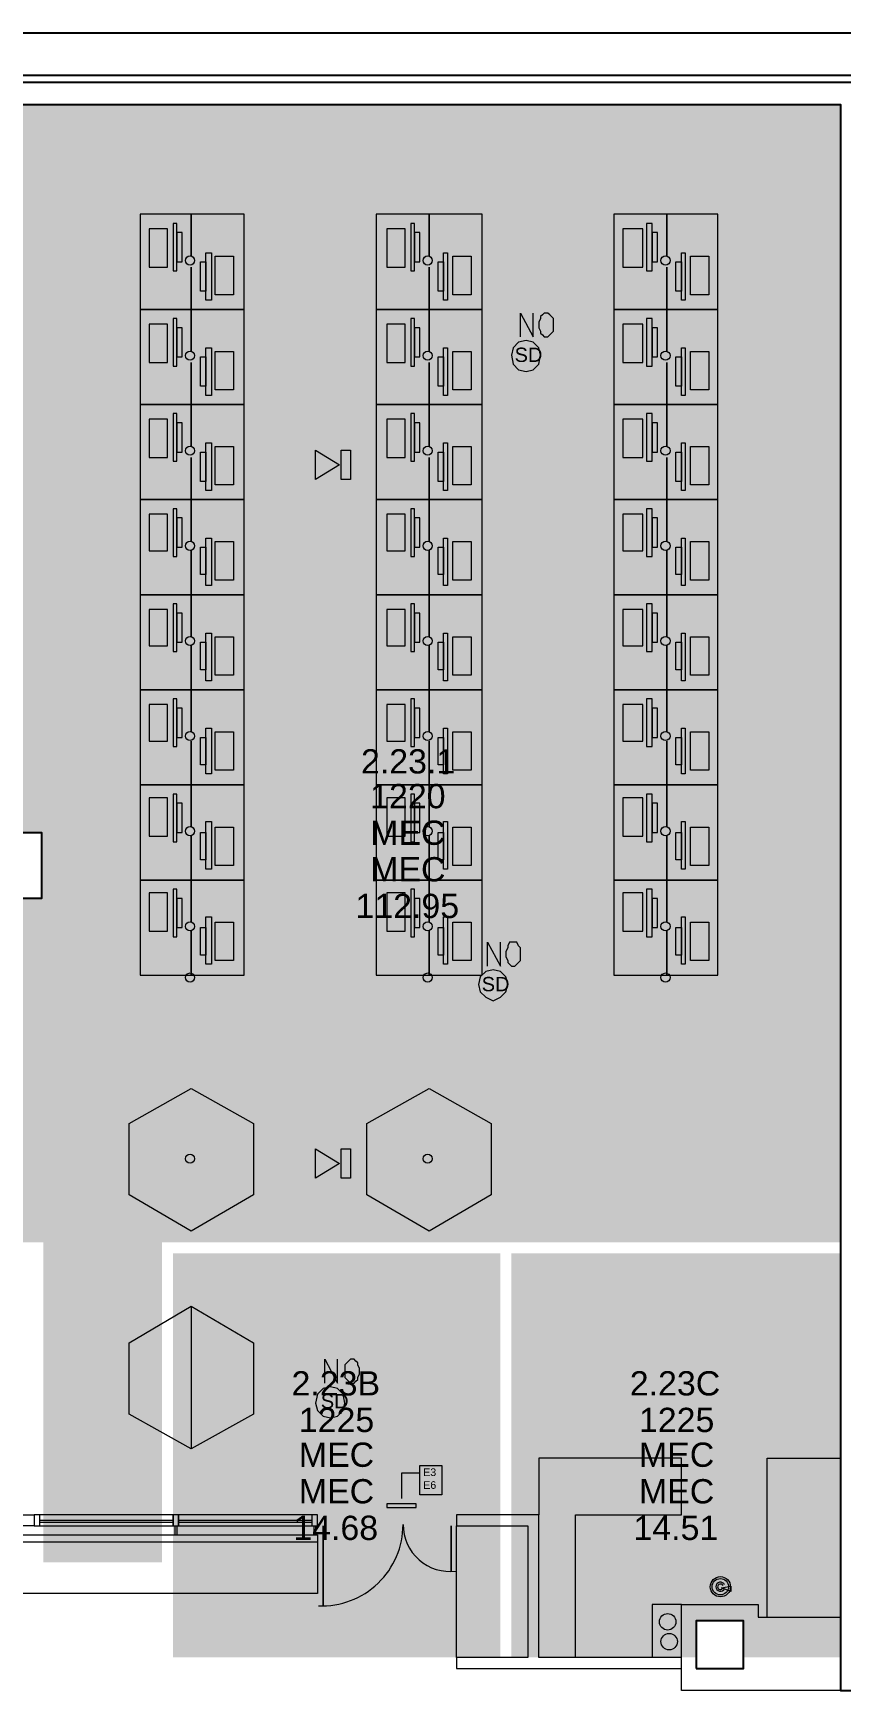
# Model space of a CAD drawing. Header units: millimetres. Extents: x -3 to 91, y 3.5 to 49.2.
# Drawn here: x 51.37 to 60.01, y 31.46 to 49.19 of the extents above; entities that cross this region are included whole.
import ezdxf

# ---------------------------------------------------------------- set-up
doc = ezdxf.new("R2010")
doc.units = ezdxf.units.MM
doc.layers.add('PDF_014401$_ps_FIRE_ACCESS', color=7, linetype='Continuous', true_color=0x37dd00)
doc.layers.add('PDF_014401$HL-TMP', color=7, linetype='Continuous', true_color=0xbfebf9)
for name, color, linetype in [('PDF_014401$_ps_TEXTBOLD$FIRE', 2, 'Continuous'), ('PDF_014401$FI', 7, 'Continuous'), ('PDF_014401$FI-DSG', 7, 'Continuous'), ('PDF_014401$FT-FIXFIT', 7, 'Continuous'), ('PDF_014401$SERVICES-ELEC-LIGHTING', 7, 'Continuous'), ('PDF_014401$WA-COL', 7, 'Continuous'), ('PDF_014401$WA-EXT', 7, 'Continuous'), ('PDF_014401$WA-PART', 7, 'Continuous'), ('PDF_014401$WALL-1', 7, 'Continuous'), ('PDF_014401$WN', 7, 'Continuous'), ('PDF_Text', 7, 'Continuous')]:
    doc.layers.add(name, color=color, linetype=linetype)
doc.styles.add('PDF ArialMT', font='arial.ttf')

msp = doc.modelspace()

# ---------------------------------------------------------------- linework, layer by layer
at = {"layer": 'PDF_014401$_ps_FIRE_ACCESS', "lineweight": 0}
for points in [[(56.643, 45.574), (56.721, 45.593), (56.779, 45.652), (56.799, 45.75), (56.779, 45.828), (56.721, 45.887), (56.643, 45.906), (56.564, 45.887), (56.506, 45.828), (56.486, 45.75), (56.506, 45.652), (56.564, 45.593)], [(54.393, 44.42), (54.393, 44.733), (54.648, 44.576)], [(54.667, 44.733), (54.765, 44.733), (54.765, 44.42), (54.667, 44.42)], [(56.291, 38.845), (56.369, 38.884), (56.427, 38.943), (56.447, 39.021), (56.427, 39.1), (56.369, 39.158), (56.291, 39.178), (56.212, 39.158), (56.154, 39.1), (56.134, 39.021), (56.154, 38.943), (56.212, 38.884)], [(54.393, 36.948), (54.393, 37.261), (54.648, 37.105)], [(54.667, 37.261), (54.765, 37.261), (54.765, 36.948), (54.667, 36.948)], [(54.55, 34.386), (54.628, 34.405), (54.687, 34.464), (54.706, 34.542), (54.687, 34.64), (54.628, 34.699), (54.55, 34.718), (54.472, 34.699), (54.413, 34.64), (54.393, 34.542), (54.413, 34.464), (54.472, 34.405)]]:
    msp.add_lwpolyline(points, close=True, dxfattribs=at)
at = {"layer": 'PDF_014401$_ps_TEXTBOLD$FIRE', "lineweight": 20}
for points in [[(56.584, 45.945), (56.584, 46.2), (56.721, 45.945), (56.721, 46.2)], [(56.232, 39.217), (56.232, 39.471), (56.369, 39.217), (56.369, 39.471)], [(54.491, 34.757), (54.491, 35.012), (54.628, 34.757), (54.628, 35.012)]]:
    msp.add_lwpolyline(points, dxfattribs=at)
for points in [[(56.838, 46.2), (56.819, 46.18), (56.799, 46.161), (56.799, 46.141), (56.779, 46.102), (56.779, 46.043), (56.799, 46.004), (56.799, 45.984), (56.819, 45.965), (56.838, 45.945), (56.877, 45.945), (56.897, 45.965), (56.916, 45.984), (56.936, 46.004), (56.936, 46.043), (56.936, 46.102), (56.936, 46.141), (56.916, 46.161), (56.897, 46.18), (56.877, 46.2)], [(56.486, 39.471), (56.467, 39.471), (56.447, 39.432), (56.447, 39.413), (56.427, 39.373), (56.427, 39.315), (56.447, 39.276), (56.447, 39.256), (56.467, 39.237), (56.486, 39.217), (56.525, 39.217), (56.545, 39.237), (56.564, 39.256), (56.584, 39.276), (56.584, 39.315), (56.584, 39.373), (56.584, 39.413), (56.564, 39.432), (56.545, 39.471), (56.525, 39.471)], [(54.765, 35.012), (54.745, 34.992), (54.726, 34.973), (54.706, 34.953), (54.706, 34.914), (54.706, 34.855), (54.706, 34.816), (54.726, 34.797), (54.745, 34.777), (54.765, 34.757), (54.804, 34.757), (54.824, 34.777), (54.843, 34.797), (54.843, 34.816), (54.863, 34.855), (54.863, 34.914), (54.843, 34.953), (54.843, 34.973), (54.824, 34.992), (54.804, 35.012)]]:
    msp.add_lwpolyline(points, close=True, dxfattribs=at)
at = {"layer": 'PDF_014401$FI', "lineweight": 9}
msp.add_lwpolyline([(58.833, 32.528), (58.735, 32.567), (58.833, 32.586)], close=True, dxfattribs=at)
for radius in [0.108, 0.088]:
    msp.add_circle((58.722, 32.58), radius, dxfattribs=at)
for radius, start, end in [(0.0489, 22.7694, 337.2306), (0.0293, 22.7697, 337.2303)]:
    msp.add_arc((58.722, 32.58), radius, start, end, dxfattribs=at)
at = {"layer": 'PDF_014401$FI-DSG', "lineweight": 9}
for points in [[(55.508, 33.877), (55.743, 33.877), (55.743, 33.564), (55.508, 33.564)], [(55.469, 33.467), (55.156, 33.467), (55.156, 33.427), (55.469, 33.427)]]:
    msp.add_lwpolyline(points, close=True, dxfattribs=at)
msp.add_lwpolyline([(55.313, 33.525), (55.313, 33.799), (55.43, 33.799), (55.508, 33.799)], dxfattribs=at)
at = {"layer": 'PDF_014401$FI-DSG', "lineweight": -3, "transparency": 33554559}
for points in [[(55.313, 33.525), (55.313, 33.467), (55.313, 33.467)], [(55.469, 33.467), (55.156, 33.467), (55.469, 33.427)], [(55.156, 33.467), (55.469, 33.427), (55.156, 33.427)]]:
    msp.add_solid(points, dxfattribs=at)
at = {"layer": 'PDF_014401$FT-FIXFIT', "lineweight": 0}
for points in [[(53.063, 46.806), (53.063, 47.256), (52.516, 47.256), (52.516, 46.239), (53.063, 46.239), (53.063, 46.689), (53.063, 46.239), (53.63, 46.239), (53.63, 47.256), (53.063, 47.256)], [(55.606, 46.806), (55.606, 47.256), (55.039, 47.256), (55.039, 46.239), (55.606, 46.239), (55.606, 46.689), (55.606, 46.239), (56.173, 46.239), (56.173, 47.256), (55.606, 47.256)], [(58.149, 46.806), (58.149, 47.256), (57.581, 47.256), (57.581, 46.239), (58.149, 46.239), (58.149, 46.689), (58.149, 46.239), (58.696, 46.239), (58.696, 47.256), (58.149, 47.256)], [(52.613, 46.689), (52.809, 46.689), (52.809, 47.099), (52.613, 47.099)], [(52.907, 46.65), (52.907, 47.158), (52.868, 47.158), (52.868, 46.65)], [(52.907, 46.65), (52.907, 47.158), (52.868, 47.158), (52.868, 46.65)], [(52.965, 46.747), (52.965, 47.06), (52.907, 47.06), (52.907, 46.747)], [(55.156, 46.689), (55.352, 46.689), (55.352, 47.099), (55.156, 47.099)], [(55.449, 46.65), (55.449, 47.158), (55.41, 47.158), (55.41, 46.65)], [(55.449, 46.65), (55.449, 47.158), (55.41, 47.158), (55.41, 46.65)], [(55.508, 46.747), (55.508, 47.06), (55.449, 47.06), (55.449, 46.747)], [(57.679, 46.689), (57.894, 46.689), (57.894, 47.099), (57.679, 47.099)], [(57.992, 46.65), (57.992, 47.158), (57.933, 47.158), (57.933, 46.65)], [(57.992, 46.65), (57.992, 47.158), (57.933, 47.158), (57.933, 46.65)], [(58.051, 46.747), (58.051, 47.06), (57.992, 47.06), (57.992, 46.747)], [(53.22, 46.337), (53.22, 46.845), (53.278, 46.845), (53.278, 46.337)], [(53.22, 46.337), (53.22, 46.845), (53.278, 46.845), (53.278, 46.337)], [(55.762, 46.337), (55.762, 46.845), (55.802, 46.845), (55.802, 46.337)], [(55.762, 46.337), (55.762, 46.845), (55.802, 46.845), (55.802, 46.337)], [(58.305, 46.337), (58.305, 46.845), (58.344, 46.845), (58.344, 46.337)], [(58.305, 46.337), (58.305, 46.845), (58.344, 46.845), (58.344, 46.337)], [(53.161, 46.434), (53.161, 46.747), (53.22, 46.747), (53.22, 46.434)], [(53.513, 46.395), (53.318, 46.395), (53.318, 46.806), (53.513, 46.806)], [(55.704, 46.434), (55.704, 46.747), (55.762, 46.747), (55.762, 46.434)], [(56.056, 46.395), (55.86, 46.395), (55.86, 46.806), (56.056, 46.806)], [(58.246, 46.434), (58.246, 46.747), (58.305, 46.747), (58.305, 46.434)], [(58.599, 46.395), (58.403, 46.395), (58.403, 46.806), (58.599, 46.806)], [(53.063, 45.789), (53.063, 46.239), (52.516, 46.239), (52.516, 45.222), (53.063, 45.222), (53.063, 45.672), (53.063, 45.222), (53.63, 45.222), (53.63, 46.239), (53.063, 46.239)], [(52.907, 45.632), (52.907, 46.141), (52.868, 46.141), (52.868, 45.632)], [(52.907, 45.632), (52.907, 46.141), (52.868, 46.141), (52.868, 45.632)], [(55.606, 45.789), (55.606, 46.239), (55.039, 46.239), (55.039, 45.222), (55.606, 45.222), (55.606, 45.672), (55.606, 45.222), (56.173, 45.222), (56.173, 46.239), (55.606, 46.239)], [(55.449, 45.632), (55.449, 46.141), (55.41, 46.141), (55.41, 45.632)], [(55.449, 45.632), (55.449, 46.141), (55.41, 46.141), (55.41, 45.632)], [(58.149, 45.789), (58.149, 46.239), (57.581, 46.239), (57.581, 45.222), (58.149, 45.222), (58.149, 45.672), (58.149, 45.222), (58.696, 45.222), (58.696, 46.239), (58.149, 46.239)], [(57.992, 45.632), (57.992, 46.141), (57.933, 46.141), (57.933, 45.632)], [(57.992, 45.632), (57.992, 46.141), (57.933, 46.141), (57.933, 45.632)], [(52.613, 45.672), (52.809, 45.672), (52.809, 46.082), (52.613, 46.082)], [(52.965, 45.73), (52.965, 46.043), (52.907, 46.043), (52.907, 45.73)], [(55.156, 45.672), (55.352, 45.672), (55.352, 46.082), (55.156, 46.082)], [(55.508, 45.73), (55.508, 46.043), (55.449, 46.043), (55.449, 45.73)], [(57.679, 45.672), (57.894, 45.672), (57.894, 46.082), (57.679, 46.082)], [(58.051, 45.73), (58.051, 46.043), (57.992, 46.043), (57.992, 45.73)], [(53.22, 45.319), (53.22, 45.828), (53.278, 45.828), (53.278, 45.319)], [(53.22, 45.319), (53.22, 45.828), (53.278, 45.828), (53.278, 45.319)], [(53.513, 45.378), (53.318, 45.378), (53.318, 45.789), (53.513, 45.789)], [(55.762, 45.319), (55.762, 45.828), (55.802, 45.828), (55.802, 45.319)], [(55.762, 45.319), (55.762, 45.828), (55.802, 45.828), (55.802, 45.319)], [(56.056, 45.378), (55.86, 45.378), (55.86, 45.789), (56.056, 45.789)], [(58.305, 45.319), (58.305, 45.828), (58.344, 45.828), (58.344, 45.319)], [(58.305, 45.319), (58.305, 45.828), (58.344, 45.828), (58.344, 45.319)], [(58.599, 45.378), (58.403, 45.378), (58.403, 45.789), (58.599, 45.789)], [(53.161, 45.417), (53.161, 45.73), (53.22, 45.73), (53.22, 45.417)], [(55.704, 45.417), (55.704, 45.73), (55.762, 45.73), (55.762, 45.417)], [(58.246, 45.417), (58.246, 45.73), (58.305, 45.73), (58.305, 45.417)], [(53.063, 44.772), (53.063, 45.222), (52.516, 45.222), (52.516, 44.205), (53.063, 44.205), (53.063, 44.654), (53.063, 44.205), (53.63, 44.205), (53.63, 45.222), (53.063, 45.222)], [(52.613, 44.654), (52.809, 44.654), (52.809, 45.065), (52.613, 45.065)], [(52.907, 44.615), (52.907, 45.124), (52.868, 45.124), (52.868, 44.615)], [(52.907, 44.615), (52.907, 45.124), (52.868, 45.124), (52.868, 44.615)], [(55.606, 44.772), (55.606, 45.222), (55.039, 45.222), (55.039, 44.205), (55.606, 44.205), (55.606, 44.654), (55.606, 44.205), (56.173, 44.205), (56.173, 45.222), (55.606, 45.222)], [(55.156, 44.654), (55.352, 44.654), (55.352, 45.065), (55.156, 45.065)], [(55.449, 44.615), (55.449, 45.124), (55.41, 45.124), (55.41, 44.615)], [(55.449, 44.615), (55.449, 45.124), (55.41, 45.124), (55.41, 44.615)], [(58.149, 44.772), (58.149, 45.222), (57.581, 45.222), (57.581, 44.205), (58.149, 44.205), (58.149, 44.654), (58.149, 44.205), (58.696, 44.205), (58.696, 45.222), (58.149, 45.222)], [(57.679, 44.654), (57.894, 44.654), (57.894, 45.065), (57.679, 45.065)], [(57.992, 44.615), (57.992, 45.124), (57.933, 45.124), (57.933, 44.615)], [(57.992, 44.615), (57.992, 45.124), (57.933, 45.124), (57.933, 44.615)], [(52.965, 44.713), (52.965, 45.026), (52.907, 45.026), (52.907, 44.713)], [(55.508, 44.713), (55.508, 45.026), (55.449, 45.026), (55.449, 44.713)], [(58.051, 44.713), (58.051, 45.026), (57.992, 45.026), (57.992, 44.713)], [(53.161, 44.4), (53.161, 44.713), (53.22, 44.713), (53.22, 44.4)], [(53.22, 44.302), (53.22, 44.811), (53.278, 44.811), (53.278, 44.302)], [(53.22, 44.302), (53.22, 44.811), (53.278, 44.811), (53.278, 44.302)], [(53.513, 44.361), (53.318, 44.361), (53.318, 44.772), (53.513, 44.772)], [(55.704, 44.4), (55.704, 44.713), (55.762, 44.713), (55.762, 44.4)], [(55.762, 44.302), (55.762, 44.811), (55.802, 44.811), (55.802, 44.302)], [(55.762, 44.302), (55.762, 44.811), (55.802, 44.811), (55.802, 44.302)], [(56.056, 44.361), (55.86, 44.361), (55.86, 44.772), (56.056, 44.772)], [(58.246, 44.4), (58.246, 44.713), (58.305, 44.713), (58.305, 44.4)], [(58.305, 44.302), (58.305, 44.811), (58.344, 44.811), (58.344, 44.302)], [(58.305, 44.302), (58.305, 44.811), (58.344, 44.811), (58.344, 44.302)], [(58.599, 44.361), (58.403, 44.361), (58.403, 44.772), (58.599, 44.772)], [(53.063, 43.755), (53.063, 44.205), (52.516, 44.205), (52.516, 43.188), (53.063, 43.188), (53.063, 43.657), (53.063, 43.188), (53.63, 43.188), (53.63, 44.205), (53.063, 44.205)], [(55.606, 43.755), (55.606, 44.205), (55.039, 44.205), (55.039, 43.188), (55.606, 43.188), (55.606, 43.657), (55.606, 43.188), (56.173, 43.188), (56.173, 44.205), (55.606, 44.205)], [(58.149, 43.755), (58.149, 44.205), (57.581, 44.205), (57.581, 43.188), (58.149, 43.188), (58.149, 43.657), (58.149, 43.188), (58.696, 43.188), (58.696, 44.205), (58.149, 44.205)], [(52.613, 43.657), (52.809, 43.657), (52.809, 44.048), (52.613, 44.048)], [(52.907, 43.598), (52.907, 44.107), (52.868, 44.107), (52.868, 43.598)], [(52.907, 43.598), (52.907, 44.107), (52.868, 44.107), (52.868, 43.598)], [(52.965, 43.696), (52.965, 44.009), (52.907, 44.009), (52.907, 43.696)], [(55.156, 43.657), (55.352, 43.657), (55.352, 44.048), (55.156, 44.048)], [(55.449, 43.598), (55.449, 44.107), (55.41, 44.107), (55.41, 43.598)], [(55.449, 43.598), (55.449, 44.107), (55.41, 44.107), (55.41, 43.598)], [(55.508, 43.696), (55.508, 44.009), (55.449, 44.009), (55.449, 43.696)], [(57.679, 43.657), (57.894, 43.657), (57.894, 44.048), (57.679, 44.048)], [(57.992, 43.598), (57.992, 44.107), (57.933, 44.107), (57.933, 43.598)], [(57.992, 43.598), (57.992, 44.107), (57.933, 44.107), (57.933, 43.598)], [(58.051, 43.696), (58.051, 44.009), (57.992, 44.009), (57.992, 43.696)], [(53.161, 43.403), (53.161, 43.696), (53.22, 43.696), (53.22, 43.403)], [(53.22, 43.285), (53.22, 43.794), (53.278, 43.794), (53.278, 43.285)], [(53.22, 43.285), (53.22, 43.794), (53.278, 43.794), (53.278, 43.285)], [(53.513, 43.344), (53.318, 43.344), (53.318, 43.755), (53.513, 43.755)], [(55.704, 43.403), (55.704, 43.696), (55.762, 43.696), (55.762, 43.403)], [(55.762, 43.285), (55.762, 43.794), (55.802, 43.794), (55.802, 43.285)], [(55.762, 43.285), (55.762, 43.794), (55.802, 43.794), (55.802, 43.285)], [(56.056, 43.344), (55.86, 43.344), (55.86, 43.755), (56.056, 43.755)], [(58.246, 43.403), (58.246, 43.696), (58.305, 43.696), (58.305, 43.403)], [(58.305, 43.285), (58.305, 43.794), (58.344, 43.794), (58.344, 43.285)], [(58.305, 43.285), (58.305, 43.794), (58.344, 43.794), (58.344, 43.285)], [(58.599, 43.344), (58.403, 43.344), (58.403, 43.755), (58.599, 43.755)], [(53.063, 42.738), (53.063, 43.188), (52.516, 43.188), (52.516, 42.17), (53.063, 42.17), (53.063, 42.64), (53.063, 42.17), (53.63, 42.17), (53.63, 43.188), (53.063, 43.188)], [(55.606, 42.738), (55.606, 43.188), (55.039, 43.188), (55.039, 42.17), (55.606, 42.17), (55.606, 42.64), (55.606, 42.17), (56.173, 42.17), (56.173, 43.188), (55.606, 43.188)], [(58.149, 42.738), (58.149, 43.188), (57.581, 43.188), (57.581, 42.17), (58.149, 42.17), (58.149, 42.64), (58.149, 42.17), (58.696, 42.17), (58.696, 43.188), (58.149, 43.188)], [(52.613, 42.64), (52.809, 42.64), (52.809, 43.031), (52.613, 43.031)], [(52.907, 42.581), (52.907, 43.09), (52.868, 43.09), (52.868, 42.581)], [(52.907, 42.581), (52.907, 43.09), (52.868, 43.09), (52.868, 42.581)], [(52.965, 42.679), (52.965, 42.992), (52.907, 42.992), (52.907, 42.679)], [(55.156, 42.64), (55.352, 42.64), (55.352, 43.031), (55.156, 43.031)], [(55.449, 42.581), (55.449, 43.09), (55.41, 43.09), (55.41, 42.581)], [(55.449, 42.581), (55.449, 43.09), (55.41, 43.09), (55.41, 42.581)], [(55.508, 42.679), (55.508, 42.992), (55.449, 42.992), (55.449, 42.679)], [(57.679, 42.64), (57.894, 42.64), (57.894, 43.031), (57.679, 43.031)], [(57.992, 42.581), (57.992, 43.09), (57.933, 43.09), (57.933, 42.581)], [(57.992, 42.581), (57.992, 43.09), (57.933, 43.09), (57.933, 42.581)], [(58.051, 42.679), (58.051, 42.992), (57.992, 42.992), (57.992, 42.679)], [(53.22, 42.268), (53.22, 42.777), (53.278, 42.777), (53.278, 42.268)], [(53.22, 42.268), (53.22, 42.777), (53.278, 42.777), (53.278, 42.268)], [(55.762, 42.268), (55.762, 42.777), (55.802, 42.777), (55.802, 42.268)], [(55.762, 42.268), (55.762, 42.777), (55.802, 42.777), (55.802, 42.268)], [(58.305, 42.268), (58.305, 42.777), (58.344, 42.777), (58.344, 42.268)], [(58.305, 42.268), (58.305, 42.777), (58.344, 42.777), (58.344, 42.268)], [(53.161, 42.386), (53.161, 42.679), (53.22, 42.679), (53.22, 42.386)], [(53.513, 42.327), (53.318, 42.327), (53.318, 42.738), (53.513, 42.738)], [(55.704, 42.386), (55.704, 42.679), (55.762, 42.679), (55.762, 42.386)], [(56.056, 42.327), (55.86, 42.327), (55.86, 42.738), (56.056, 42.738)], [(58.246, 42.386), (58.246, 42.679), (58.305, 42.679), (58.305, 42.386)], [(58.599, 42.327), (58.403, 42.327), (58.403, 42.738), (58.599, 42.738)], [(53.063, 41.721), (53.063, 42.17), (52.516, 42.17), (52.516, 41.153), (53.063, 41.153), (53.063, 41.623), (53.063, 41.153), (53.63, 41.153), (53.63, 42.17), (53.063, 42.17)], [(52.907, 41.564), (52.907, 42.073), (52.868, 42.073), (52.868, 41.564)], [(52.907, 41.564), (52.907, 42.073), (52.868, 42.073), (52.868, 41.564)], [(55.606, 41.721), (55.606, 42.17), (55.039, 42.17), (55.039, 41.153), (55.606, 41.153), (55.606, 41.623), (55.606, 41.153), (56.173, 41.153), (56.173, 42.17), (55.606, 42.17)], [(55.449, 41.564), (55.449, 42.073), (55.41, 42.073), (55.41, 41.564)], [(55.449, 41.564), (55.449, 42.073), (55.41, 42.073), (55.41, 41.564)], [(58.149, 41.721), (58.149, 42.17), (57.581, 42.17), (57.581, 41.153), (58.149, 41.153), (58.149, 41.623), (58.149, 41.153), (58.696, 41.153), (58.696, 42.17), (58.149, 42.17)], [(57.992, 41.564), (57.992, 42.073), (57.933, 42.073), (57.933, 41.564)], [(57.992, 41.564), (57.992, 42.073), (57.933, 42.073), (57.933, 41.564)], [(52.613, 41.623), (52.809, 41.623), (52.809, 42.014), (52.613, 42.014)], [(52.965, 41.662), (52.965, 41.975), (52.907, 41.975), (52.907, 41.662)], [(55.156, 41.623), (55.352, 41.623), (55.352, 42.014), (55.156, 42.014)], [(55.508, 41.662), (55.508, 41.975), (55.449, 41.975), (55.449, 41.662)], [(57.679, 41.623), (57.894, 41.623), (57.894, 42.014), (57.679, 42.014)], [(58.051, 41.662), (58.051, 41.975), (57.992, 41.975), (57.992, 41.662)], [(53.22, 41.271), (53.22, 41.76), (53.278, 41.76), (53.278, 41.271)], [(53.22, 41.271), (53.22, 41.76), (53.278, 41.76), (53.278, 41.271)], [(53.513, 41.31), (53.318, 41.31), (53.318, 41.721), (53.513, 41.721)], [(55.762, 41.271), (55.762, 41.76), (55.802, 41.76), (55.802, 41.271)], [(55.762, 41.271), (55.762, 41.76), (55.802, 41.76), (55.802, 41.271)], [(56.056, 41.31), (55.86, 41.31), (55.86, 41.721), (56.056, 41.721)], [(58.305, 41.271), (58.305, 41.76), (58.344, 41.76), (58.344, 41.271)], [(58.305, 41.271), (58.305, 41.76), (58.344, 41.76), (58.344, 41.271)], [(58.599, 41.31), (58.403, 41.31), (58.403, 41.721), (58.599, 41.721)], [(53.161, 41.369), (53.161, 41.662), (53.22, 41.662), (53.22, 41.369)], [(55.704, 41.369), (55.704, 41.662), (55.762, 41.662), (55.762, 41.369)], [(58.246, 41.369), (58.246, 41.662), (58.305, 41.662), (58.305, 41.369)], [(53.063, 40.703), (53.063, 41.153), (52.516, 41.153), (52.516, 40.136), (53.063, 40.136), (53.063, 40.606), (53.063, 40.136), (53.63, 40.136), (53.63, 41.153), (53.063, 41.153)], [(55.606, 40.703), (55.606, 41.153), (55.039, 41.153), (55.039, 40.136), (55.606, 40.136), (55.606, 40.606), (55.606, 40.136), (56.173, 40.136), (56.173, 41.153), (55.606, 41.153)], [(58.149, 40.703), (58.149, 41.153), (57.581, 41.153), (57.581, 40.136), (58.149, 40.136), (58.149, 40.606), (58.149, 40.136), (58.696, 40.136), (58.696, 41.153), (58.149, 41.153)], [(52.613, 40.606), (52.809, 40.606), (52.809, 41.016), (52.613, 41.016)], [(52.907, 40.547), (52.907, 41.056), (52.868, 41.056), (52.868, 40.547)], [(52.907, 40.547), (52.907, 41.056), (52.868, 41.056), (52.868, 40.547)], [(55.156, 40.606), (55.352, 40.606), (55.352, 41.016), (55.156, 41.016)], [(55.449, 40.547), (55.449, 41.056), (55.41, 41.056), (55.41, 40.547)], [(55.449, 40.547), (55.449, 41.056), (55.41, 41.056), (55.41, 40.547)], [(57.679, 40.606), (57.894, 40.606), (57.894, 41.016), (57.679, 41.016)], [(57.992, 40.547), (57.992, 41.056), (57.933, 41.056), (57.933, 40.547)], [(57.992, 40.547), (57.992, 41.056), (57.933, 41.056), (57.933, 40.547)], [(52.965, 40.645), (52.965, 40.958), (52.907, 40.958), (52.907, 40.645)], [(55.508, 40.645), (55.508, 40.958), (55.449, 40.958), (55.449, 40.645)], [(58.051, 40.645), (58.051, 40.958), (57.992, 40.958), (57.992, 40.645)], [(53.161, 40.351), (53.161, 40.645), (53.22, 40.645), (53.22, 40.351)], [(53.22, 40.254), (53.22, 40.762), (53.278, 40.762), (53.278, 40.254)], [(53.22, 40.254), (53.22, 40.762), (53.278, 40.762), (53.278, 40.254)], [(53.513, 40.293), (53.318, 40.293), (53.318, 40.703), (53.513, 40.703)], [(55.704, 40.351), (55.704, 40.645), (55.762, 40.645), (55.762, 40.351)], [(55.762, 40.254), (55.762, 40.762), (55.802, 40.762), (55.802, 40.254)], [(55.762, 40.254), (55.762, 40.762), (55.802, 40.762), (55.802, 40.254)], [(56.056, 40.293), (55.86, 40.293), (55.86, 40.703), (56.056, 40.703)], [(58.246, 40.351), (58.246, 40.645), (58.305, 40.645), (58.305, 40.351)], [(58.305, 40.254), (58.305, 40.762), (58.344, 40.762), (58.344, 40.254)], [(58.305, 40.254), (58.305, 40.762), (58.344, 40.762), (58.344, 40.254)], [(58.599, 40.293), (58.403, 40.293), (58.403, 40.703), (58.599, 40.703)], [(53.063, 39.686), (53.063, 40.136), (52.516, 40.136), (52.516, 39.119), (53.063, 39.119), (53.063, 39.589), (53.063, 39.119), (53.63, 39.119), (53.63, 40.136), (53.063, 40.136)], [(55.606, 39.686), (55.606, 40.136), (55.039, 40.136), (55.039, 39.119), (55.606, 39.119), (55.606, 39.589), (55.606, 39.119), (56.173, 39.119), (56.173, 40.136), (55.606, 40.136)], [(58.149, 39.686), (58.149, 40.136), (57.581, 40.136), (57.581, 39.119), (58.149, 39.119), (58.149, 39.589), (58.149, 39.119), (58.696, 39.119), (58.696, 40.136), (58.149, 40.136)], [(52.613, 39.589), (52.809, 39.589), (52.809, 39.999), (52.613, 39.999)], [(52.907, 39.53), (52.907, 40.038), (52.868, 40.038), (52.868, 39.53)], [(52.907, 39.53), (52.907, 40.038), (52.868, 40.038), (52.868, 39.53)], [(52.965, 39.628), (52.965, 39.941), (52.907, 39.941), (52.907, 39.628)], [(55.156, 39.589), (55.352, 39.589), (55.352, 39.999), (55.156, 39.999)], [(55.449, 39.53), (55.449, 40.038), (55.41, 40.038), (55.41, 39.53)], [(55.449, 39.53), (55.449, 40.038), (55.41, 40.038), (55.41, 39.53)], [(55.508, 39.628), (55.508, 39.941), (55.449, 39.941), (55.449, 39.628)], [(57.679, 39.589), (57.894, 39.589), (57.894, 39.999), (57.679, 39.999)], [(57.992, 39.53), (57.992, 40.038), (57.933, 40.038), (57.933, 39.53)], [(57.992, 39.53), (57.992, 40.038), (57.933, 40.038), (57.933, 39.53)], [(58.051, 39.628), (58.051, 39.941), (57.992, 39.941), (57.992, 39.628)], [(53.22, 39.237), (53.22, 39.745), (53.278, 39.745), (53.278, 39.237)], [(53.22, 39.237), (53.22, 39.745), (53.278, 39.745), (53.278, 39.237)], [(55.762, 39.237), (55.762, 39.745), (55.802, 39.745), (55.802, 39.237)], [(55.762, 39.237), (55.762, 39.745), (55.802, 39.745), (55.802, 39.237)], [(58.305, 39.237), (58.305, 39.745), (58.344, 39.745), (58.344, 39.237)], [(58.305, 39.237), (58.305, 39.745), (58.344, 39.745), (58.344, 39.237)], [(53.161, 39.334), (53.161, 39.628), (53.22, 39.628), (53.22, 39.334)], [(53.513, 39.276), (53.318, 39.276), (53.318, 39.686), (53.513, 39.686)], [(55.704, 39.334), (55.704, 39.628), (55.762, 39.628), (55.762, 39.334)], [(56.056, 39.276), (55.86, 39.276), (55.86, 39.686), (56.056, 39.686)], [(58.246, 39.334), (58.246, 39.628), (58.305, 39.628), (58.305, 39.334)], [(58.599, 39.276), (58.403, 39.276), (58.403, 39.686), (58.599, 39.686)], [(53.063, 37.907), (53.728, 37.535), (53.728, 36.772), (53.063, 36.381), (52.398, 36.772), (52.398, 37.535)], [(55.606, 37.907), (56.271, 37.535), (56.271, 36.772), (55.606, 36.381), (54.941, 36.772), (54.941, 37.535)], [(53.063, 35.579), (53.728, 35.188), (53.728, 34.425), (53.063, 34.053), (52.398, 34.425), (52.398, 35.188)], [(41.152, 32.508), (41.152, 33.134), (45.768, 33.134), (46.296, 33.134), (50.833, 33.134), (51.381, 33.134), (54.413, 33.134), (54.413, 32.508)]]:
    msp.add_lwpolyline(points, close=True, dxfattribs=at)
for points in [[(53.063, 35.579), (53.063, 34.053)], [(57.171, 31.824), (57.171, 33.349), (58.305, 33.349), (58.305, 33.956), (56.779, 33.956), (56.779, 33.349)], [(59.224, 32.254), (59.224, 33.956), (60.007, 33.956)], [(52.887, 33.232), (52.887, 33.134)], [(52.907, 33.232), (52.907, 33.134)], [(54.374, 33.232), (54.374, 33.134)], [(54.393, 33.232), (54.393, 33.134)], [(55.899, 31.824), (55.899, 33.232)], [(54.413, 33.056), (41.152, 33.056)], [(58.305, 32.391), (57.992, 32.391), (57.992, 31.824)]]:
    msp.add_lwpolyline(points, dxfattribs=at)
for centre in [(53.049, 46.761), (55.592, 46.761), (58.135, 46.761), (53.049, 45.744), (55.592, 45.744), (58.135, 45.744), (53.049, 44.727), (55.592, 44.727), (58.135, 44.727), (53.049, 43.71), (55.592, 43.71), (58.135, 43.71), (53.049, 42.693), (55.592, 42.693), (58.135, 42.693), (53.049, 41.676), (55.592, 41.676), (58.135, 41.676), (53.049, 40.659), (55.592, 40.659), (58.135, 40.659), (53.049, 39.641), (55.592, 39.641), (58.135, 39.641), (53.049, 39.094), (53.049, 39.094), (55.592, 39.094), (55.592, 39.094), (58.135, 39.094), (58.135, 39.094), (53.049, 37.157), (53.049, 37.157), (55.592, 37.157)]:
    msp.add_circle(centre, 0.0489, dxfattribs=at)
at = {"layer": 'PDF_014401$HL-TMP', "color": 111, "lineweight": -3, "true_color": 0x76efc1, "transparency": 33554559}
for points in [[(60.007, 48.429), (50.755, 48.429), (60.007, 40.645)], [(50.755, 48.429), (60.007, 40.645), (50.755, 40.645)], [(60.007, 40.645), (51.459, 40.645), (60.007, 39.941)], [(51.459, 40.645), (60.007, 39.941), (51.459, 39.941)], [(60.007, 39.941), (50.755, 39.941), (60.007, 36.264)], [(50.755, 39.941), (60.007, 36.264), (50.755, 36.264)], [(52.75, 36.264), (51.479, 36.264), (52.75, 32.841)], [(51.479, 36.264), (52.75, 32.841), (51.479, 32.841)], [(56.369, 36.146), (52.868, 36.146), (56.369, 31.824)], [(52.868, 36.146), (56.369, 31.824), (52.868, 31.824)], [(60.007, 36.146), (56.486, 36.146), (60.007, 32.215)], [(56.486, 36.146), (60.007, 32.215), (56.486, 32.215)], [(58.462, 32.215), (56.486, 32.215), (58.462, 31.824)], [(56.486, 32.215), (58.462, 31.824), (56.486, 31.824)], [(60.007, 32.215), (58.97, 32.215), (60.007, 31.824)], [(58.97, 32.215), (60.007, 31.824), (58.97, 31.824)]]:
    msp.add_solid(points, dxfattribs=at)
at = {"layer": 'PDF_014401$SERVICES-ELEC-LIGHTING', "lineweight": 18}
for centre in [(58.158, 32.205), (58.174, 31.993)]:
    msp.add_circle(centre, 0.088, dxfattribs=at)
at = {"layer": 'PDF_014401$WA-COL', "lineweight": 25}
for points in [[(60.77, 49.192), (0.019, 49.192), (0.019, 35.814), (-3.033, 35.814), (-3.033, 35.52), (0.468, 35.52), (0.468, 48.742), (60.3, 48.742), (60.3, 31.765), (60.77, 31.765)], [(50.755, 40.645), (51.459, 40.645), (51.459, 39.941), (50.755, 39.941)], [(58.462, 31.706), (58.97, 31.706), (58.97, 32.215), (58.462, 32.215)]]:
    msp.add_lwpolyline(points, close=True, dxfattribs=at)
at = {"layer": 'PDF_014401$WA-EXT', "lineweight": 25}
for points in [[(78.177, 29.437), (78.177, 31.706), (60.241, 31.706), (60.241, 48.664), (0.547, 48.664), (0.547, 35.442), (-3.033, 35.442), (-3.033, 27.99), (0.019, 27.99), (0.019, 25.213), (0.547, 25.213), (0.547, 29.887), (-3.033, 29.887)], [(2.307, 31.941), (0.781, 31.941), (0.781, 48.429), (60.007, 48.429), (60.007, 31.472), (77.943, 31.472), (77.943, 29.437)]]:
    msp.add_lwpolyline(points, dxfattribs=at)
at = {"layer": 'PDF_014401$WA-PART', "lineweight": 18}
msp.add_lwpolyline([(51.381, 33.349), (51.381, 33.232), (51.127, 33.232), (50.833, 33.232), (50.833, 33.349)], close=True, dxfattribs=at)
for points in [[(58.305, 31.824), (56.779, 31.824), (56.779, 33.349), (55.899, 33.349), (55.899, 33.232), (56.662, 33.232), (56.662, 31.824), (55.899, 31.824), (55.899, 31.706), (58.305, 31.706)], [(55.899, 33.349), (55.899, 33.232)], [(60.007, 31.472), (58.305, 31.472), (58.305, 32.391), (59.127, 32.391), (59.127, 32.254), (60.007, 32.254)], [(55.899, 31.824), (55.899, 31.706)]]:
    msp.add_lwpolyline(points, dxfattribs=at)
at = {"layer": 'PDF_014401$WALL-1', "lineweight": 0}
msp.add_lwpolyline([(56.779, 33.017), (56.779, 33.134)], dxfattribs=at)
at = {"layer": 'PDF_014401$WN', "lineweight": 0}
for points in [[(51.381, 33.349), (51.381, 33.232)], [(51.44, 33.349), (51.44, 33.232)], [(54.354, 33.232), (54.354, 33.349)], [(54.413, 33.232), (54.413, 33.349)], [(51.44, 33.291), (52.868, 33.291)], [(51.44, 33.271), (52.868, 33.271)], [(52.926, 33.291), (54.354, 33.291)], [(52.926, 33.271), (54.354, 33.271)], [(54.472, 33.232), (54.472, 32.371), (54.472, 33.232)], [(55.841, 33.232), (55.841, 32.743), (55.841, 33.232)]]:
    msp.add_lwpolyline(points, dxfattribs=at)
at = {"layer": 'PDF_014401$WN', "lineweight": 9}
for points in [[(52.926, 33.349), (51.381, 33.349)], [(54.413, 33.349), (52.868, 33.349)], [(51.381, 33.232), (52.926, 33.232)], [(52.868, 33.232), (54.413, 33.232)]]:
    msp.add_lwpolyline(points, dxfattribs=at)
at = {"layer": 'PDF_014401$WN', "lineweight": 0}
for points in [[(52.868, 33.232), (52.868, 33.349)], [(52.926, 33.232), (52.926, 33.349)]]:
    msp.add_lwpolyline(points, close=True, dxfattribs=at)
msp.add_lwpolyline([(54.422, 32.376, 0.426227), (55.328, 33.245, 0.452131), (55.894, 32.747)], format="xyb", dxfattribs=at)

# ---------------------------------------------------------------- texts
at = {"layer": 'PDF_Text', "color": 2, "lineweight": -3, "char_height": 0.1533, "attachment_point": 4, "style": 'PDF ArialMT'}
for insert in [(56.521, 45.752), (56.169, 39.023), (54.448, 34.563)]:
    msp.add_mtext('SD', dxfattribs=dict(at, insert=insert))
at = {"layer": 'PDF_Text', "lineweight": -3, "attachment_point": 4, "style": 'PDF ArialMT'}
for s, insert, char_height in [('2.23.1', (54.878, 41.404), 0.2595), ('1220', (54.976, 41.032), 0.2595), ('MEC', (54.976, 40.641), 0.2595), ('MEC', (54.976, 40.25), 0.2595), ('112.95', (54.819, 39.858), 0.2595), ('2.23B', (54.135, 34.753), 0.2595), ('2.23C', (57.753, 34.753), 0.2595), ('1225', (54.213, 34.362), 0.2595), ('1225', (57.851, 34.362), 0.2595), ('MEC', (54.213, 33.99), 0.2595), ('MEC', (57.851, 33.99), 0.2595), ('MEC', (54.213, 33.599), 0.2595), ('E3', (55.543, 33.804), 0.0817), ('E6', (55.543, 33.667), 0.0817), ('MEC', (57.851, 33.599), 0.2595), ('14.68', (54.154, 33.208), 0.2595), ('14.51', (57.792, 33.208), 0.2595)]:
    msp.add_mtext(s, dxfattribs=dict(at, insert=insert, char_height=char_height))

doc.saveas('drawing.dxf')
